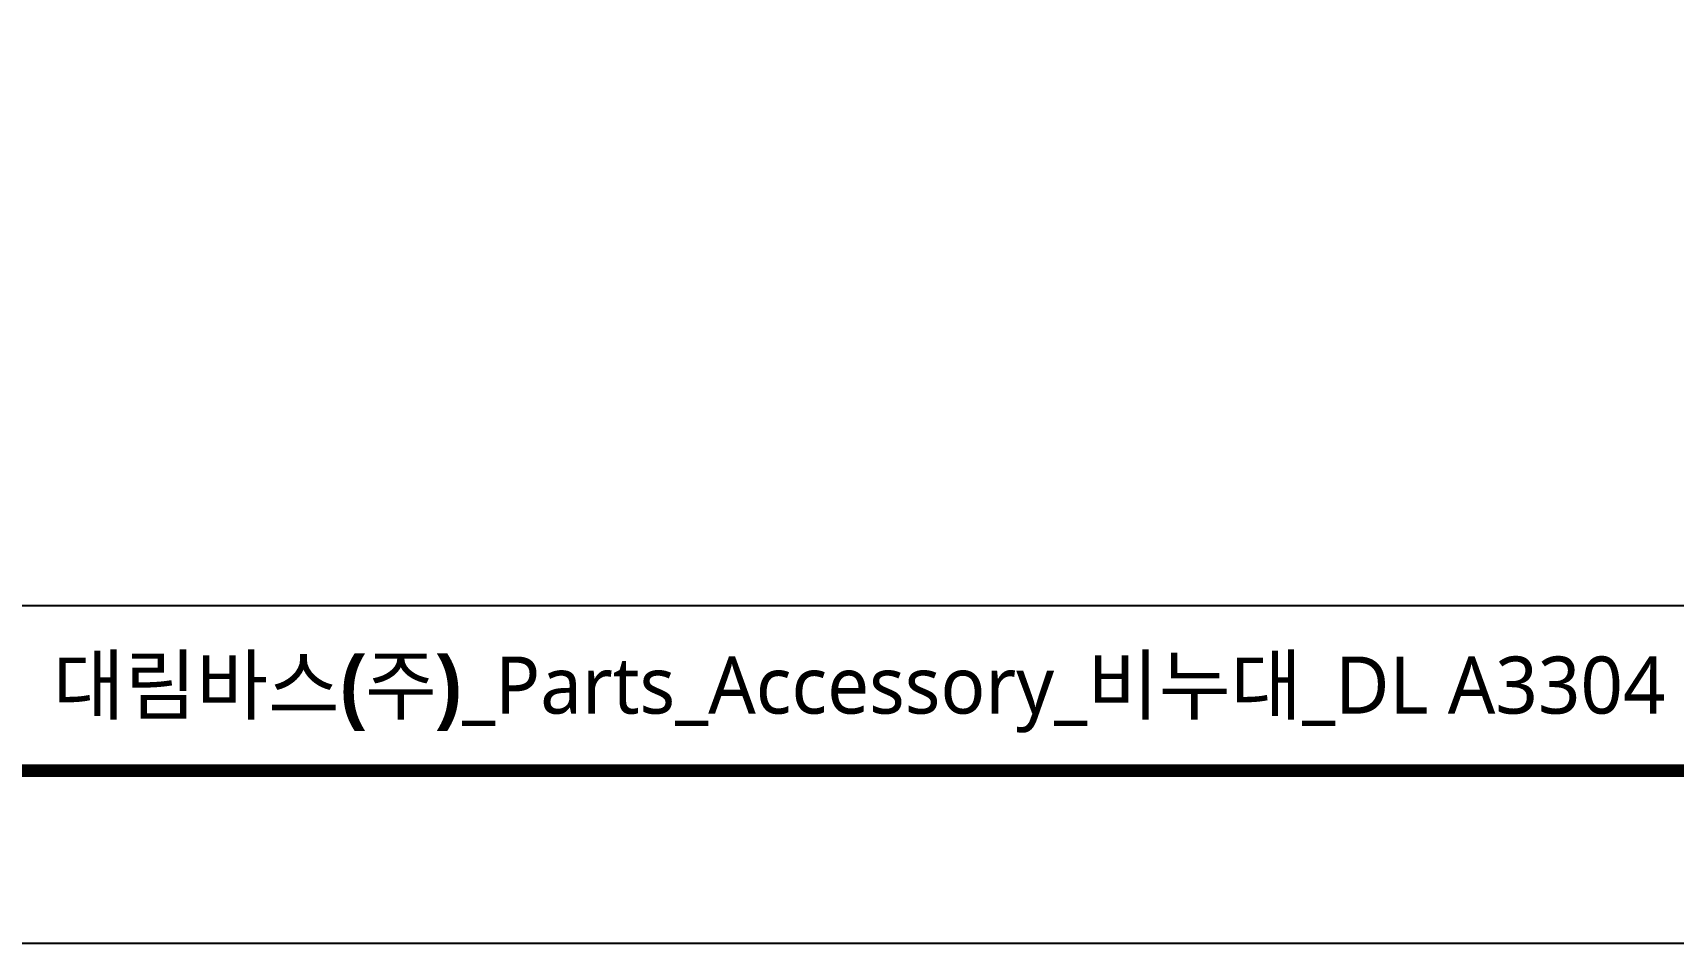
# Model space of a CAD drawing. Extents: x 16296675745 to 16296677481, y -37409619395 to -37409618123.
# Drawn here: x 16296676602.8 to 16296676796.8, y -37409619187.2 to -37409619079.5 of the extents above; entities that cross this region are included whole.
import ezdxf

# ---------------------------------------------------------------- set-up
doc = ezdxf.new("R2010")
doc.units = 0
doc.header["$LTSCALE"] = 10
doc.header["$MEASUREMENT"] = 0
doc.layers.get('0').update_dxf_attribs({"linetype": 'CONTINUOUS'})
doc.styles.add('Daelim Dimension', font='')
doc.styles.get('Daelim Dimension').set_extended_font_data('NanumGothic')

msp = doc.modelspace()

# ---------------------------------------------------------------- linework, layer by layer
at = {"color": 5}
msp.add_line((16296676488.30303, -37409619147.210213), (16296677012.49032, -37409619147.210213), dxfattribs=at)
at = {"ltscale": 0.5}
msp.add_lwpolyline([(16296676477.834841, -37409619187.177101), (16296677128.834841, -37409619187.177101), (16296677128.834841, -37409618710.177101), (16296676477.834841, -37409618710.177101)], close=True, dxfattribs=at)
at = {"color": 5, "linetype": 'ByBlock', "lineweight": 200, "const_width": 1.5}
msp.add_lwpolyline([(16296676488.30303, -37409619166.75238), (16296677118.30303, -37409619166.75238), (16296677118.30303, -37409618721.25238), (16296676488.30303, -37409618721.25238)], close=True, dxfattribs=at)

# ---------------------------------------------------------------- texts
at = {"color": 2, "insert": (16296676605.175289, -37409619153.256332), "char_height": 6.75662715, "width": 260.66283526, "attachment_point": 1, "style": 'Daelim Dimension'}
msp.add_mtext('{\\fPretendard Variable SemiBold|b0|i0|c129|p2;대림바스(주)}_Parts_Accessory_{\\fGulim|b0|i0|c129|p50;비누대}_DL A3304', dxfattribs=at)

doc.saveas('drawing.dxf')
